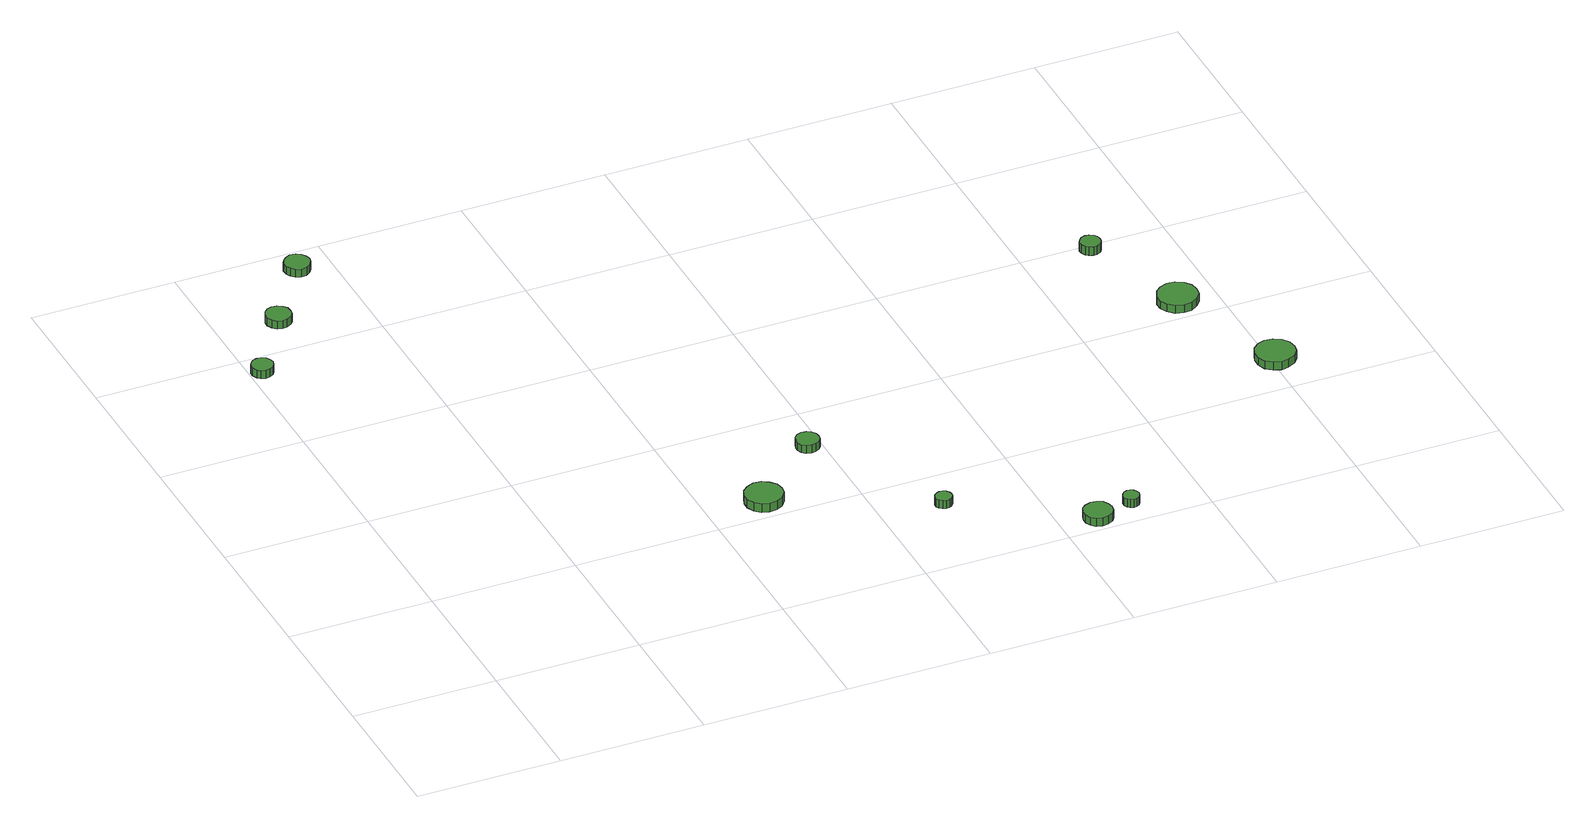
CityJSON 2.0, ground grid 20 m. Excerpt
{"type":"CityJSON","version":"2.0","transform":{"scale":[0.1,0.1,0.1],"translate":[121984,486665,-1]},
"CityObjects":{
"tree1":{"type":"SolitaryVegetationObject","attributes":{"function":"something"},"geometry":[{"type":"MultiSurface","lod":"1","boundaries":[[[0,1,2,3,4,5,6,7,8,9,10,11,12,13,14]],[[15,16,17,18,19,20,21,22,23,24,25,26,27,28,29]],[[0,29,28,1]],[[1,28,27,2]],[[2,27,26,3]],[[3,26,25,4]],[[4,25,24,5]],[[5,24,23,6]],[[6,23,22,7]],[[7,22,21,8]],[[8,21,20,9]],[[9,20,19,10]],[[10,19,18,11]],[[11,18,17,12]],[[12,17,16,13]],[[13,16,15,14]],[[14,15,29,0]]]}]},
"tree2":{"type":"SolitaryVegetationObject","attributes":{"function":"something"},"geometry":[{"type":"MultiSurface","lod":"1","boundaries":[[[30,31,32,33,34,35,36,37,38,39,40,41,42,43,44]],[[45,46,47,48,49,50,51,52,53,54,55,56,57,58,59]],[[30,59,58,31]],[[31,58,57,32]],[[32,57,56,33]],[[33,56,55,34]],[[34,55,54,35]],[[35,54,53,36]],[[36,53,52,37]],[[37,52,51,38]],[[38,51,50,39]],[[39,50,49,40]],[[40,49,48,41]],[[41,48,47,42]],[[42,47,46,43]],[[43,46,45,44]],[[44,45,59,30]]]}]},
"tree3":{"type":"SolitaryVegetationObject","attributes":{"function":"something"},"geometry":[{"type":"MultiSurface","lod":"1","boundaries":[[[60,61,62,63,64,65,66,67,68,69,70,71,72,73,74]],[[75,76,77,78,79,80,81,82,83,84,85,86,87,88,89]],[[60,89,88,61]],[[61,88,87,62]],[[62,87,86,63]],[[63,86,85,64]],[[64,85,84,65]],[[65,84,83,66]],[[66,83,82,67]],[[67,82,81,68]],[[68,81,80,69]],[[69,80,79,70]],[[70,79,78,71]],[[71,78,77,72]],[[72,77,76,73]],[[73,76,75,74]],[[74,75,89,60]]]}]},
"tree4":{"type":"SolitaryVegetationObject","attributes":{"function":"something"},"geometry":[{"type":"MultiSurface","lod":"1","boundaries":[[[90,91,92,93,94,95,96,97,98,99,100,101,102,103,104]],[[105,106,107,108,109,110,111,112,113,114,115,116,117,118,119]],[[90,119,118,91]],[[91,118,117,92]],[[92,117,116,93]],[[93,116,115,94]],[[94,115,114,95]],[[95,114,113,96]],[[96,113,112,97]],[[97,112,111,98]],[[98,111,110,99]],[[99,110,109,100]],[[100,109,108,101]],[[101,108,107,102]],[[102,107,106,103]],[[103,106,105,104]],[[104,105,119,90]]]}]},
"tree5":{"type":"SolitaryVegetationObject","attributes":{"function":"something"},"geometry":[{"type":"MultiSurface","lod":"1","boundaries":[[[120,121,122,123,124,125,126,127,128,129,130,131,132,133,134]],[[135,136,137,138,139,140,141,142,143,144,145,146,147,148,149]],[[120,149,148,121]],[[121,148,147,122]],[[122,147,146,123]],[[123,146,145,124]],[[124,145,144,125]],[[125,144,143,126]],[[126,143,142,127]],[[127,142,141,128]],[[128,141,140,129]],[[129,140,139,130]],[[130,139,138,131]],[[131,138,137,132]],[[132,137,136,133]],[[133,136,135,134]],[[134,135,149,120]]]}]},
"tree6":{"type":"SolitaryVegetationObject","attributes":{"function":"something"},"geometry":[{"type":"MultiSurface","lod":"1","boundaries":[[[150,151,152,153,154,155,156,157,158,159,160,161,162,163,164]],[[165,166,167,168,169,170,171,172,173,174,175,176,177,178,179]],[[150,179,178,151]],[[151,178,177,152]],[[152,177,176,153]],[[153,176,175,154]],[[154,175,174,155]],[[155,174,173,156]],[[156,173,172,157]],[[157,172,171,158]],[[158,171,170,159]],[[159,170,169,160]],[[160,169,168,161]],[[161,168,167,162]],[[162,167,166,163]],[[163,166,165,164]],[[164,165,179,150]]]}]},
"tree7":{"type":"SolitaryVegetationObject","attributes":{"function":"something"},"geometry":[{"type":"MultiSurface","lod":"1","boundaries":[[[180,181,182,183,184,185,186,187,188,189,190,191,192,193,194]],[[195,196,197,198,199,200,201,202,203,204,205,206,207,208,209]],[[180,209,208,181]],[[181,208,207,182]],[[182,207,206,183]],[[183,206,205,184]],[[184,205,204,185]],[[185,204,203,186]],[[186,203,202,187]],[[187,202,201,188]],[[188,201,200,189]],[[189,200,199,190]],[[190,199,198,191]],[[191,198,197,192]],[[192,197,196,193]],[[193,196,195,194]],[[194,195,209,180]]]}]},
"tree8":{"type":"SolitaryVegetationObject","attributes":{"function":"something"},"geometry":[{"type":"MultiSurface","lod":"1","boundaries":[[[210,211,212,213,214,215,216,217,218,219,220,221,222,223,224]],[[225,226,227,228,229,230,231,232,233,234,235,236,237,238,239]],[[210,239,238,211]],[[211,238,237,212]],[[212,237,236,213]],[[213,236,235,214]],[[214,235,234,215]],[[215,234,233,216]],[[216,233,232,217]],[[217,232,231,218]],[[218,231,230,219]],[[219,230,229,220]],[[220,229,228,221]],[[221,228,227,222]],[[222,227,226,223]],[[223,226,225,224]],[[224,225,239,210]]]}]},
"tree9":{"type":"SolitaryVegetationObject","attributes":{"function":"something"},"geometry":[{"type":"MultiSurface","lod":"1","boundaries":[[[240,241,242,243,244,245,246,247,248,249,250,251,252,253,254]],[[255,256,257,258,259,260,261,262,263,264,265,266,267,268,269]],[[240,269,268,241]],[[241,268,267,242]],[[242,267,266,243]],[[243,266,265,244]],[[244,265,264,245]],[[245,264,263,246]],[[246,263,262,247]],[[247,262,261,248]],[[248,261,260,249]],[[249,260,259,250]],[[250,259,258,251]],[[251,258,257,252]],[[252,257,256,253]],[[253,256,255,254]],[[254,255,269,240]]]}]},
"tree10":{"type":"SolitaryVegetationObject","attributes":{"function":"something"},"geometry":[{"type":"MultiSurface","lod":"1","boundaries":[[[270,271,272,273,274,275,276,277,278,279,280,281,282,283,284]],[[285,286,287,288,289,290,291,292,293,294,295,296,297,298,299]],[[270,299,298,271]],[[271,298,297,272]],[[272,297,296,273]],[[273,296,295,274]],[[274,295,294,275]],[[275,294,293,276]],[[276,293,292,277]],[[277,292,291,278]],[[278,291,290,279]],[[279,290,289,280]],[[280,289,288,281]],[[281,288,287,282]],[[282,287,286,283]],[[283,286,285,284]],[[284,285,299,270]]]}]},
"tree11":{"type":"SolitaryVegetationObject","attributes":{"function":"something"},"geometry":[{"type":"MultiSurface","lod":"1","boundaries":[[[300,301,302,303,304,305,306,307,308,309,310,311,312,313,314]],[[315,316,317,318,319,320,321,322,323,324,325,326,327,328,329]],[[300,329,328,301]],[[301,328,327,302]],[[302,327,326,303]],[[303,326,325,304]],[[304,325,324,305]],[[305,324,323,306]],[[306,323,322,307]],[[307,322,321,308]],[[308,321,320,309]],[[309,320,319,310]],[[310,319,318,311]],[[311,318,317,312]],[[312,317,316,313]],[[313,316,315,314]],[[314,315,329,300]]]}]}
},
"vertices":[
[33,767,19],[31,773,19],[28,778,19],[22,781,19],[16,782,19],[10,780,19],[6,776,19],[3,770,19],[3,764,19],[6,758,19],[10,754,19],[16,752,19],[22,753,19],[28,756,19],[31,761,19],[31,761,7],[28,756,7],[22,753,7],[16,752,7],[10,754,7],[6,758,7],[3,764,7],[3,770,7],[6,776,7],[10,780,7],[16,782,7],[22,781,7],[28,778,7],[31,773,7],[33,767,7],
[101,864,19],[100,872,19],[96,877,19],[89,881,19],[82,882,19],[75,880,19],[70,875,19],[67,868,19],[67,861,19],[70,854,19],[75,849,19],[82,847,19],[89,848,19],[96,852,19],[100,857,19],[100,857,7],[96,852,7],[89,848,7],[82,847,7],[75,849,7],[70,854,7],[67,861,7],[67,868,7],[70,875,7],[75,880,7],[82,882,7],[89,881,7],[96,877,7],[100,872,7],[101,864,7],
[172,963,19],[170,970,19],[166,976,19],[160,980,19],[152,981,19],[145,978,19],[140,973,19],[137,967,19],[137,959,19],[140,953,19],[145,948,19],[152,945,19],[160,946,19],[166,950,19],[170,956,19],[170,956,7],[166,950,7],[160,946,7],[152,945,7],[145,948,7],[140,953,7],[137,959,7],[137,967,7],[140,973,7],[145,978,7],[152,981,7],[160,980,7],[166,976,7],[170,970,7],[172,963,7],
[504,233,22],[502,244,22],[495,252,22],[486,258,22],[475,259,22],[465,255,22],[457,248,22],[453,238,22],[453,228,22],[457,218,22],[465,211,22],[475,208,22],[486,209,22],[495,214,22],[502,223,22],[502,223,9],[495,214,9],[486,209,9],[475,208,9],[465,211,9],[457,218,9],[453,228,9],[453,238,9],[457,248,9],[465,255,9],[475,259,9],[486,258,9],[495,252,9],[502,244,9],[504,233,9],
[596,325,21],[595,331,21],[591,337,21],[585,340,21],[579,341,21],[572,339,21],[567,334,21],[565,328,21],[565,321,21],[567,315,21],[572,311,21],[579,309,21],[585,310,21],[591,313,21],[595,318,21],[595,318,9],[591,313,9],[585,310,9],[579,309,9],[572,311,9],[567,315,9],[565,321,9],[565,328,9],[567,334,9],[572,339,9],[579,341,9],[585,340,9],[591,337,9],[595,331,9],[596,325,9],
[695,132,23],[694,136,23],[691,140,23],[687,142,23],[682,143,23],[678,141,23],[674,138,23],[672,134,23],[672,129,23],[674,125,23],[678,122,23],[682,120,23],[687,121,23],[691,123,23],[694,127,23],[694,127,11],[691,123,11],[687,121,11],[682,120,11],[678,122,11],[674,125,11],[672,129,11],[672,134,11],[674,138,11],[678,141,11],[682,143,11],[687,142,11],[691,140,11],[694,136,11],[695,132,11],
[869,20,24],[867,28,24],[863,35,24],[855,39,24],[847,40,24],[839,37,24],[833,32,24],[830,24,24],[830,16,24],[833,9,24],[839,3,24],[847,1,24],[855,2,24],[863,6,24],[867,12,24],[867,12,12],[863,6,12],[855,2,12],[847,1,12],[839,3,12],[833,9,12],[830,16,12],[830,24,12],[833,32,12],[839,37,12],[847,40,12],[855,39,12],[863,35,12],[867,28,12],[869,20,12],
[913,34,24],[912,39,24],[909,43,24],[905,45,24],[901,46,24],[896,44,24],[893,41,24],[891,37,24],[891,32,24],[893,28,24],[896,25,24],[901,23,24],[905,24,24],[909,26,24],[912,30,24],[912,30,12],[909,26,12],[905,24,12],[901,23,12],[896,25,12],[893,28,12],[891,32,12],[891,37,12],[893,41,12],[896,44,12],[901,46,12],[905,45,12],[909,43,12],[912,39,12],[913,34,12],
[1104,582,27],[1103,588,27],[1100,592,27],[1094,595,27],[1089,596,27],[1083,594,27],[1079,590,27],[1076,585,27],[1076,579,27],[1079,573,27],[1083,570,27],[1089,568,27],[1094,568,27],[1100,571,27],[1103,576,27],[1103,576,14],[1100,571,14],[1094,568,14],[1089,568,14],[1083,570,14],[1079,573,14],[1076,579,14],[1076,585,14],[1079,590,14],[1083,594,14],[1089,596,14],[1094,595,14],[1100,592,14],[1103,588,14],[1104,582,14],
[1170,428,26],[1168,439,26],[1161,448,26],[1151,454,26],[1140,455,26],[1129,451,26],[1121,444,26],[1116,433,26],[1116,422,26],[1121,412,26],[1129,404,26],[1140,401,26],[1151,402,26],[1161,408,26],[1168,417,26],[1168,417,14],[1161,408,14],[1151,402,14],[1140,401,14],[1129,404,14],[1121,412,14],[1116,422,14],[1116,433,14],[1121,444,14],[1129,451,14],[1140,455,14],[1151,454,14],[1161,448,14],[1168,439,14],[1170,428,14],
[1230,258,26],[1228,269,26],[1221,278,26],[1211,284,26],[1200,285,26],[1190,282,26],[1181,274,26],[1177,264,26],[1177,253,26],[1181,242,26],[1190,235,26],[1200,231,26],[1211,233,26],[1221,238,26],[1228,247,26],[1228,247,14],[1221,238,14],[1211,233,14],[1200,231,14],[1190,235,14],[1181,242,14],[1177,253,14],[1177,264,14],[1181,274,14],[1190,282,14],[1200,285,14],[1211,284,14],[1221,278,14],[1228,269,14],[1230,258,14]
]}
